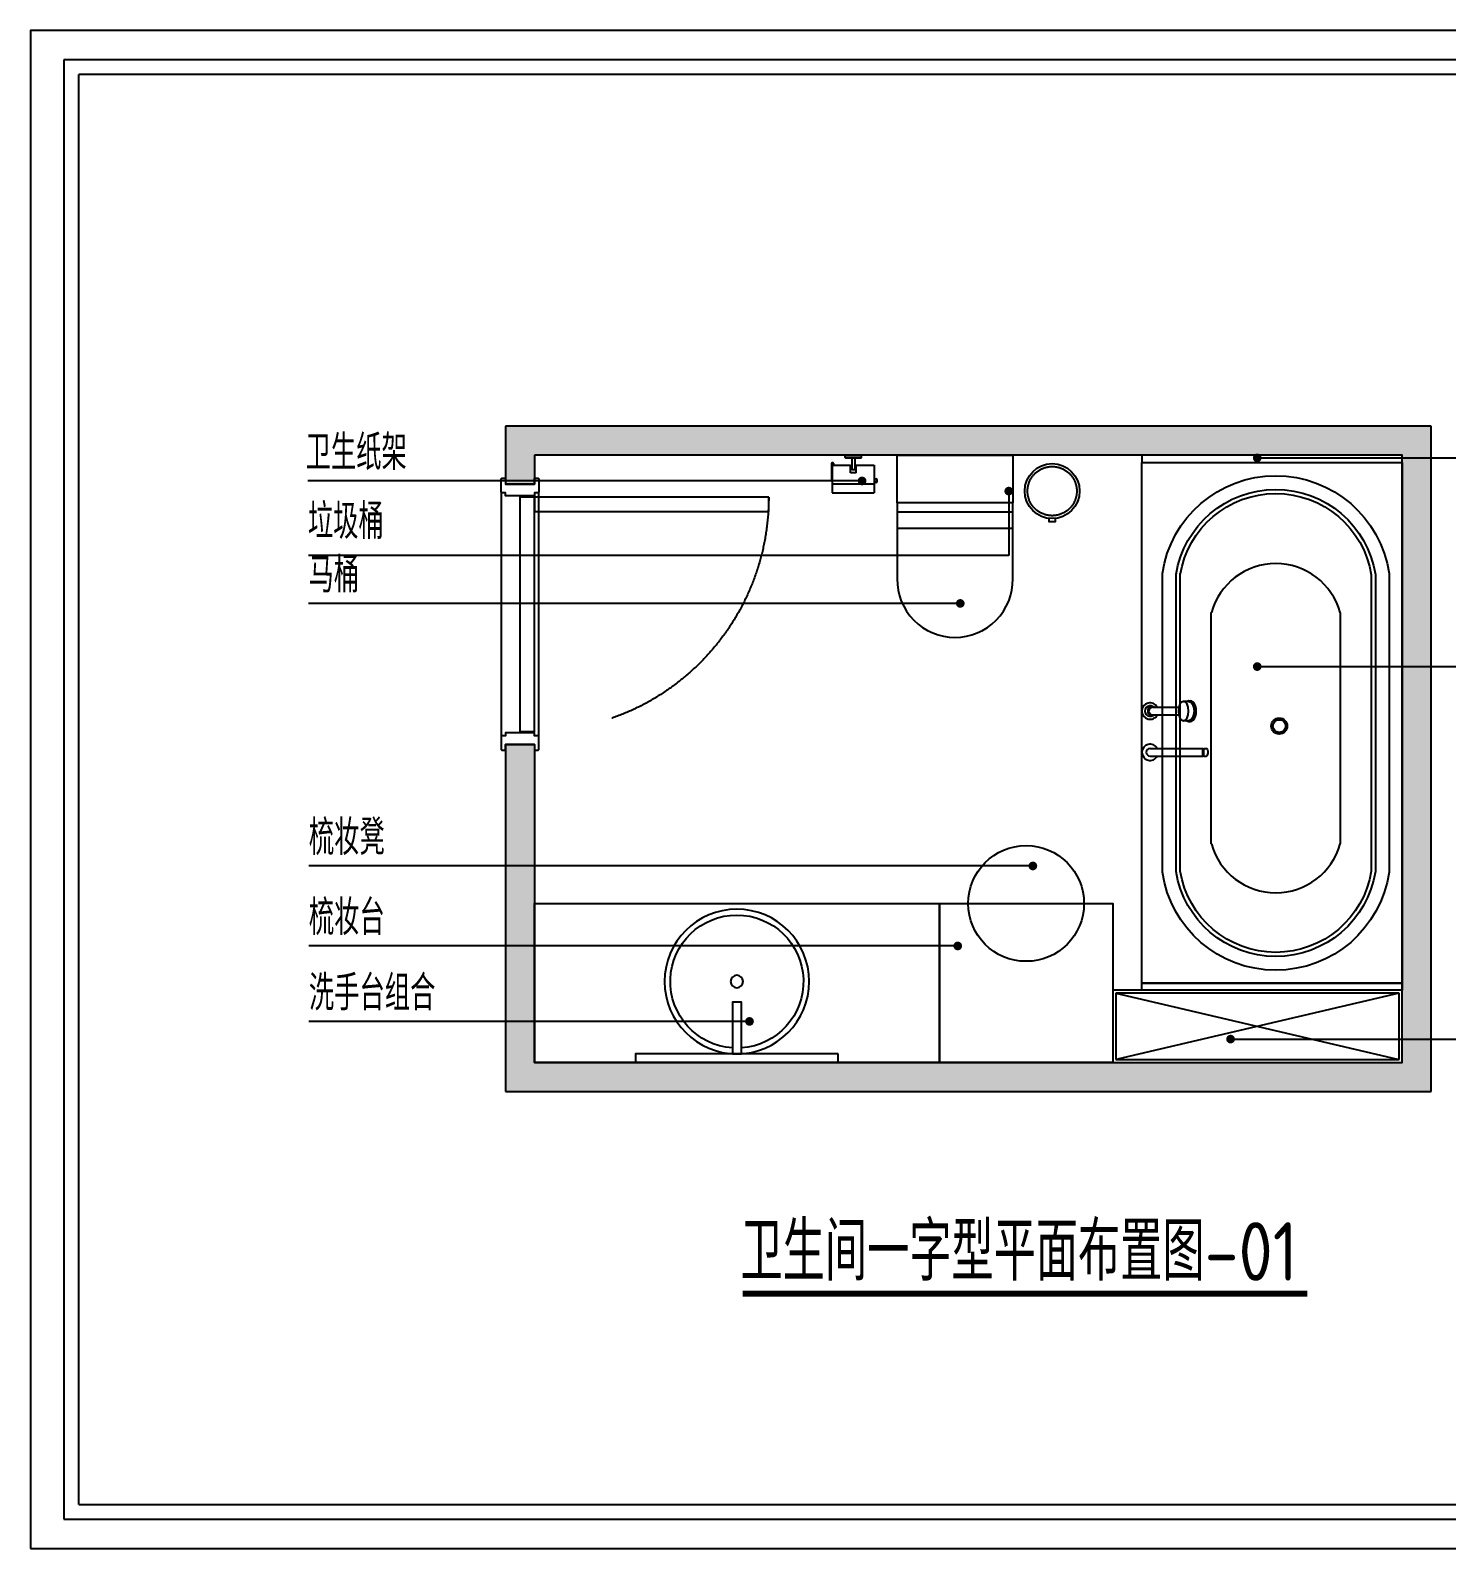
# Model space of a CAD drawing. Extents: x 23971 to 232415, y -48119 to 67869.
# Drawn here: x 183417 to 188313, y 16078 to 21328 of the extents above; entities that cross this region are included whole.
import ezdxf

# ---------------------------------------------------------------- set-up
doc = ezdxf.new("R2010")
doc.units = 0
doc.header["$LTSCALE"] = 1000
doc.header["$MEASUREMENT"] = 0
doc.linetypes.add('DASHED', pattern=[0.75, 0.5, -0.25])
for name, color, linetype in [('A-rc 混凝土墙', 255, 'Continuous'), ('A-WINDOW-门窗', 153, 'Continuous'), ('D-door门', 42, 'Continuous'), ('D-门套', 42, 'Continuous'), ('DIM_SYMB', 3, 'Continuous'), ('PM-家具', 146, 'Continuous'), ('PUB_DIM', 3, 'Continuous'), ('PUB_TEXT', 7, 'Continuous'), ('活动家具', 7, 'Continuous')]:
    doc.layers.add(name, color=color, linetype=linetype)
doc.styles.add('_TCH_DIM', font='SIMPLEX', dxfattribs={"bigfont": 'GBCBIG'})
doc.styles.get("Standard").update_dxf_attribs({"font": 'gbenor.shx', "bigfont": 'gbcbig.shx'})
doc.dimstyles.new('ISO-25', dxfattribs={"dimtxt": 2.5, "dimasz": 2.5, "dimexe": 1.25, "dimexo": 0.625, "dimtad": 1, "dimtxsty": 'Standard', "dimcen": 2.5, "dimadec": 0, "dimazin": 0, "dimtfac": 1, "dimtmove": 0, "dimatfit": 3, "dimfxl": 1, "dimarcsym": 0})

# ---------------------------------------------------------------- blocks, each defined once
blk = doc.blocks.new('dgdfgf45242')
at = {"layer": 'A-WINDOW-门窗', "color": 250, "linetype": 'DASHED', "ltscale": 2}
for points in [[(19048.8, 7603.3), (19892.8, 7603.3)], [(19892.8, 7473.3), (19048.8, 7473.3)]]:
    blk.add_lwpolyline(points, dxfattribs=at)
at = {"layer": 'A-WINDOW-门窗', "color": 250, "linetype": 'DASHED', "ltscale": 2, "elevation": 0}
blk.add_lwpolyline([(19115.8, 6678.3), (19065.8, 6678.3), (19065.8, 7488.3), (19115.8, 7488.3), (19115.8, 7478.3), (19115.8, 7478.3), (19115.8, 6688.3), (19115.8, 6688.3), (19115.8, 6678.3)], dxfattribs=at)
at = {"layer": 'A-WINDOW-门窗', "color": 250, "linetype": 'DASHED', "ltscale": 2}
blk.add_arc((19065.8, 7488.3, 0), 810, 270, 0, dxfattribs=at)
at = {"layer": 'D-door门', "ltscale": 0.5, "elevation": 0}
blk.add_lwpolyline([(19875.8, 7538.3), (19875.8, 7488.3), (19065.8, 7488.3), (19065.8, 7538.3), (19075.8, 7538.3), (19075.8, 7538.3), (19865.8, 7538.3), (19865.8, 7538.3), (19875.8, 7538.3)], dxfattribs=at)
at = {"layer": 'D-门套', "lineweight": 25}
for points in [[(19000.8, 7488.3), (19000.8, 7475.3), (19002.8, 7473.3), (19048.8, 7473.3), (19050.8, 7475.3), (19050.8, 7488.3), (19060.8, 7488.3), (19060.8, 7588.3), (19050.8, 7588.3), (19050.8, 7601.3), (19048.8, 7603.3), (19002.8, 7603.3), (19000.8, 7601.3), (19000.8, 7588.3), (19020.8, 7588.3), (19020.8, 7488.3), (19000.8, 7488.3)], [(19940.8, 7488.3), (19940.8, 7475.3), (19938.8, 7473.3), (19892.8, 7473.3), (19890.8, 7475.3), (19890.8, 7488.3), (19880.8, 7488.3), (19880.8, 7588.3), (19890.8, 7588.3), (19890.8, 7601.3), (19892.8, 7603.3), (19938.8, 7603.3), (19940.8, 7601.3), (19940.8, 7588.3), (19920.8, 7588.3), (19920.8, 7488.3), (19940.8, 7488.3)]]:
    blk.add_lwpolyline(points, dxfattribs=at)
blk = doc.blocks.new('25kuang')
at = {"color": 251}
for p, q in [((-180171.9, 33583.9), (-187379, 33583.9)), ((-187379, 33583.9), (-187379, 28537.2)), ((-187379, 28537.2), (-180171.9, 28537.2))]:
    blk.add_line(p, q, dxfattribs=at)
for p, q in [((-180222.7, 33533), (-187328.2, 33533)), ((-187328.2, 28588), (-187328.2, 33533)), ((-187328.2, 28588), (-180222.7, 28588))]:
    blk.add_line(p, q)
blk.add_lwpolyline([(-187495.2, 28435.5), (-180070.2, 28435.5), (-180070.2, 33685.5), (-187495.2, 33685.5)], close=True)
blk = doc.blocks.new('matong1')
at = {"color": 250, "linetype": 'DASHED', "ltscale": 2}
blk.add_line((-160656.7, -26288.4), (-160256.7, -26288.4), dxfattribs=at)
blk.add_line((-160256.7, -26343.1), (-160656.7, -26343.1))
blk.add_lwpolyline([(-160656.7, -26113.2, -0.418231), (-160456.7, -25910.4, -0.418231), (-160256.7, -26113.2), (-160256.7, -26376), (-160656.7, -26376), (-160656.7, -26113.2)], format="xyb")
blk.add_lwpolyline([(-160656.7, -26540.4), (-160256.7, -26540.4), (-160256.7, -26376), (-160656.7, -26376)], close=True)
blk = doc.blocks.new('1400xishoutai')
at = {"layer": 'PM-家具'}
for points in [[(-148152.4, -21462.2), (-146752.4, -21462.2), (-146752.4, -20912.2), (-148152.4, -20912.2)], [(-147102.4, -20942.2), (-147802.4, -20942.2), (-147802.4, -20912.2), (-147102.4, -20912.2)], [(-147467.9, -20942.2), (-147436.8, -20942.2), (-147436.8, -21121), (-147467.9, -21121)]]:
    blk.add_lwpolyline(points, close=True, dxfattribs=at)
for radius in [250, 21.7]:
    blk.add_circle((-147452.4, -21192.2), radius, dxfattribs=at)
blk.add_arc((-147452.4, -21192.2), 230, 93.8796, 86.1204, dxfattribs=at)
blk = doc.blocks.new('lajitong')
at = {"layer": 'A-WINDOW-门窗', "color": 250, "linetype": 'DASHED', "ltscale": 2}
blk.add_circle((-145482.4, -22437.2), 85, dxfattribs=at)
at = {"layer": 'PM-家具'}
blk.add_lwpolyline([(-145494.3, -22531.5), (-145494.3, -22541.7), (-145470.5, -22541.7), (-145470.5, -22531.5)], dxfattribs=at)
blk.add_circle((-145482.4, -22437.2), 95, dxfattribs=at)
blk = doc.blocks.new('1800yugang')
at = {"layer": 'PM-家具'}
for p, q in [((-165287.4, -23091), (-165287.4, -23283)), ((-165259.4, -23091), (-165259.4, -23283)), ((-165137.4, -23100), (-165137.4, -23195.6)), ((-165109.4, -23100), (-165109.4, -23195.6)), ((-165161.2, -23232.4), (-165161.2, -23237.5)), ((-165158.4, -23232.4), (-165158.4, -23212.5)), ((-165158.4, -23224.4), (-165158.4, -23212.5)), ((-165088.4, -23232.4), (-165088.4, -23212.5)), ((-165088.4, -23212.5), (-165088.4, -23224.4)), ((-165088.4, -23224.4), (-165086.9, -23227.1)), ((-165085.7, -23232.4), (-165085.7, -23237.5)), ((-165085.7, -23232.4), (-165085.7, -23237.5)), ((-165287.4, -23283), (-165259.4, -23283)), ((-165286.4, -23283), (-165287.4, -23283)), ((-165287.4, -23286), (-165287.4, -23296.2)), ((-165287.4, -23286), (-165259.4, -23286)), ((-165287.4, -23286), (-165286.4, -23286)), ((-165286.4, -23283), (-165286.4, -23286)), ((-165260.4, -23283), (-165260.4, -23286)), ((-165259.4, -23283), (-165260.4, -23283)), ((-165260.4, -23286), (-165259.4, -23286)), ((-165259.4, -23286), (-165259.4, -23296.2))]:
    blk.add_line(p, q, dxfattribs=at)
at = {"layer": 'PM-家具', "color": 251}
for p, q in [((-165606.7, -23313.8), (-164764.9, -23313.8)), ((-164764.9, -23782.8), (-165606.7, -23782.8))]:
    blk.add_line(p, q, dxfattribs=at)
at = {"layer": 'PM-家具'}
blk.add_lwpolyline([(-165178, -23961), (-165710.3, -23961, -0.86367), (-165710.3, -23135.6), (-164623.1, -23135.6, -0.86367), (-164623.1, -23961), (-165178, -23961)], format="xyb", dxfattribs=at)
at = {"layer": 'PM-家具', "color": 251}
for points in [[(-164626.1, -23911), (-165707.3, -23911, -0.853085), (-165707.3, -23185.6), (-164623.1, -23185.6)], [(-164627, -23896), (-165706.4, -23896, -0.849433), (-165706.4, -23200.6), (-164623.1, -23200.6)], [(-165029, -23185.6), (-164626.1, -23185.6, -0.853085), (-164626.1, -23911), (-165178, -23911)], [(-165029, -23200.6), (-164627, -23200.6, -0.849433), (-164627, -23896), (-165178, -23896)]]:
    blk.add_lwpolyline(points, format="xyb", dxfattribs=at)
at = {"layer": 'PM-家具'}
blk.add_lwpolyline([(-165259.4, -23296.2), (-165259.6, -23297), (-165260.1, -23297.6), (-165261.2, -23298.5), (-165262.5, -23299.2), (-165264.7, -23299.9), (-165269.2, -23300.7), (-165271.6, -23300.9), (-165273.4, -23300.9), (-165276.1, -23300.9), (-165280.6, -23300.3), (-165284.2, -23299.2), (-165286.3, -23298.1), (-165286.9, -23297.5), (-165287.3, -23296.7), (-165287.4, -23296.2)], dxfattribs=at)
for radius in [29.2, 23.2]:
    blk.add_circle((-165178, -23561), radius, dxfattribs=at)
for centre, radius, start, end in [((-165273.4, -23091), 29.7, 298.1704, 241.8296), ((-165273.4, -23091), 14, 0, 180), ((-165123.4, -23091), 30, 297.8181, 242.1819), ((-165123.4, -23091), 19.1, 325.5537, 214.4463), ((-165154.1, -23100.1), 14.8, 357.055, 38.5179), ((-165123.4, -23098.4), 16.1, 330.1781, 209.8219), ((-165123.4, -23100), 14, 0, 180), ((-165092.7, -23100.1), 14.8, 141.4821, 182.945)]:
    blk.add_arc(centre, radius, start, end, dxfattribs=at)
at = {"layer": 'PM-家具', "color": 251}
for centre, start, end in [((-165541.5, -23548.3), 105.5266, 254.4734), ((-164830, -23548.3), 285.5266, 74.4734)]:
    blk.add_arc(centre, 243.3, start, end, dxfattribs=at)
at = {"layer": 'PM-家具', "extrusion": (0, 0, -1)}
blk.add_ellipse((-165123.4, -23212.5), major_axis=(-35, 0), ratio=0.528596, dxfattribs=at)
at = {"layer": 'PM-家具'}
for centre, start_param, end_param in [((-165123.4, -23232.4), -0.384776, 3.526331), ((-165123.4, -23237.5), 0, 3.141593)]:
    blk.add_ellipse(centre, major_axis=(-37.8, 0), ratio=0.563059, start_param=start_param, end_param=end_param, dxfattribs=at)
at = {"layer": 'PM-家具', "extrusion": (0, 0, -1)}
blk.add_ellipse((-165123.4, -23232.4), major_axis=(-35, 0), ratio=0.528596, start_param=3.141593, end_param=6.283185, dxfattribs=at)
blk = doc.blocks.new('yugang180')
at = {"layer": 'PM-家具'}
blk.add_lwpolyline([(184482.4, 27772.7), (186282.4, 27772.7), (186282.4, 26872.7), (184482.4, 26872.7)], close=True, dxfattribs=at)
at = {"color": 146, "true_color": 0x105689, "xscale": 0.95, "yscale": 0.95, "zscale": 0.95}
blk.add_blockref('1800yugang', (342290, 49680.6), dxfattribs=at)

msp = doc.modelspace()

# ---------------------------------------------------------------- hatches: boundary and pattern name
at = {"layer": '活动家具'}
h = msp.add_hatch(dxfattribs=at)
h.set_pattern_fill('钢筋混凝土', color=251, scale=10, angle=180)
h.set_pattern_definition([(225, (328918.107, 49020.184), (17.6776695, -17.6776695), []), (230, (328918.107, 49020.184), (-71.726018, 6.275213), [7.5, -82.5]), (175, (328918.11, 49020.184), (13.875133, -75.219213), [6, -66]), (280.4514, (328912.13, 49020.71), (-57.850938, -68.943954), [6.37402, -70.11421]), (226.1842, (328918.11, 49000.18), (-106.724105, 16.5519), [11.25, -123.75]), (276.6356, (328909.21, 49001.56), (-93.46627, -97.41179), [9.56103, -105.1713]), (171.1842, (328918.11, 49000.18), (-93.466195, -97.41186), [9, -99]), (201, (328908.107, 49005.184), (-59.690705, 40.26189), [7.5, -82.5]), (146, (328908.11, 49005.184), (-24.331533, -72.515005), [6, -66]), (251.4514, (328903.13, 49008.54), (-84.022263, -32.25305), [6.37402, -70.11421]), (217.5, (328918.107, 49020.184), (-1.2159855, -33.2893854), [0, -65.2, 0, -67, 0, -66.25]), (187.5, (328918.107, 49020.184), (-26.306954, -39.441171), [0, -38.2, 0, -63.7, 0, -25.25]), (147.5, (328940.407, 49020.184), (-53.3822436, 2.255487), [0, -25, 0, -78, 0, -103.5]), (137.5, (328950.407, 49020.184), (-58.318617, -10.010498), [0, -32.5, 0, -51.8, 0, -73.5])])
h.paths.add_polyline_path([(188159.1, 17759.2), (187159.1, 17759.2), (185159.1, 17759.2), (185159.1, 18859.2), (185059.1, 18859.2), (185059.1, 17659.2), (188259.1, 17659.2), (188259.1, 19959.2), (185059.1, 19959.2), (185059.1, 19759.2), (185159.1, 19759.2), (185159.1, 19859.2), (188159.1, 19859.2)])

# ---------------------------------------------------------------- linework, layer by layer
at = {"layer": 'A-rc 混凝土墙'}
for p, q in [((188259.1, 19959.2), (185059.1, 19959.2)), ((185059.1, 19959.2), (185059.1, 19759.2)), ((188259.1, 17659.2), (188259.1, 19959.2)), ((188159.1, 19859.2), (185159.1, 19859.2)), ((185159.1, 19859.2), (185159.1, 19759.2)), ((188159.1, 17759.2), (188159.1, 19859.2)), ((185159.1, 19759.2), (185059.1, 19759.2)), ((185159.1, 18859.2), (185059.1, 18859.2)), ((185059.1, 18859.2), (185059.1, 17659.2)), ((185159.1, 18859.2), (185159.1, 17759.2)), ((185159.1, 17759.2), (188159.1, 17759.2)), ((185059.1, 17659.2), (188259.1, 17659.2))]:
    msp.add_line(p, q, dxfattribs=at)
at = {"layer": 'A-WINDOW-门窗', "color": 250, "linetype": 'DASHED', "ltscale": 2}
for p, q in [((186334, 19759.3), (186189, 19759.3)), ((187169.1, 17999.2), (188149.1, 17769.2)), ((188149.1, 17999.2), (187169.1, 17769.2))]:
    msp.add_line(p, q, dxfattribs=at)
msp.add_lwpolyline([(187169.1, 17769.2), (188149.1, 17769.2), (188149.1, 17999.2), (187169.1, 17999.2)], close=True, dxfattribs=at)
at = {"layer": 'DIM_SYMB', "const_width": 21}
msp.add_lwpolyline([(185879.5, 16959.7), (187830.8, 16959.7)], dxfattribs=at)
at = {"layer": 'PM-家具'}
for p, q in [((186234, 19851.2), (186289, 19851.2)), ((186256.5, 19849.2), (186256.5, 19809.2)), ((186266.5, 19849.2), (186266.5, 19809.2)), ((186186.8, 19830.2), (186186.8, 19773.1)), ((186189, 19825.3), (186189, 19729.3)), ((186189, 19825.3), (186251.5, 19825.3)), ((186192.8, 19830.2), (186192.8, 19825.3)), ((186251.5, 19797.8), (186251.5, 19825.3)), ((186256.5, 19822.3), (186251.5, 19822.3)), ((186256.5, 19816.3), (186251.5, 19816.3)), ((186271.5, 19797.8), (186251.5, 19797.8)), ((186266.5, 19809.2), (186256.5, 19809.2)), ((186271.5, 19822.3), (186266.5, 19822.3)), ((186271.5, 19816.3), (186266.5, 19816.3)), ((186271.5, 19797.8), (186271.5, 19825.3)), ((186271.5, 19825.3), (186334, 19825.3)), ((186334, 19825.3), (186334, 19729.3)), ((186334, 19778.1), (186339, 19778.1)), ((186335, 19772.1), (186334, 19772.1)), ((186338, 19767.8), (186338, 19769.1)), ((186344, 19767.8), (186344, 19773.1)), ((186189, 19729.3), (186334, 19729.3))]:
    msp.add_line(p, q, dxfattribs=at)
msp.add_lwpolyline([(186289, 19859.2), (186289, 19851.2, -0.414214), (186287, 19849.2), (186236, 19849.2, -0.414214), (186234, 19851.2), (186234, 19859.2)], format="xyb", close=True, dxfattribs=at)
for points in [[(187259.1, 19834.2), (188159.1, 19834.2), (188159.1, 19859.2), (187259.1, 19859.2)], [(186559.1, 18309.2), (187159.1, 18309.2), (187159.1, 17759.2), (186559.1, 17759.2)], [(187159.1, 17759.2), (188159.1, 17759.2), (188159.1, 18009.2), (187159.1, 18009.2)], [(188159.1, 18009.2), (187259.1, 18009.2), (187259.1, 18034.2), (188159.1, 18034.2)]]:
    msp.add_lwpolyline(points, close=True, dxfattribs=at)
msp.add_circle((186859.1, 18309.2), 200, dxfattribs=at)
for centre, radius, start, end in [((186189.8, 19830.2), 3, 0, 180), ((186189.8, 19773.1), 3, 180, 253.8987), ((186335, 19769.1), 3, 0, 90), ((186341, 19767.8), 3, 180, 0), ((186339, 19773.1), 5, 0, 90)]:
    msp.add_arc(centre, radius, start, end, dxfattribs=at)

# ---------------------------------------------------------------- block references
at = {"color": 146}
msp.add_blockref('25kuang', (370911.8, -12357.2), dxfattribs=at)
at = {"rotation": 90}
msp.add_blockref('yugang180', (215031.9, -166448.2), dxfattribs=at)
at = {"xscale": -1, "rotation": 90}
msp.add_blockref('dgdfgf45242', (192647.4, 38780.1), dxfattribs=at)
at = {"layer": 'PM-家具', "xscale": -1, "rotation": 180}
msp.add_blockref('matong1', (347069.9, -6681.2), dxfattribs=at)
at = {"layer": 'PM-家具', "color": 146}
msp.add_blockref('lajitong', (332431.5, 42172.3), dxfattribs=at)
at = {"layer": 'PM-家具', "color": 146, "xscale": -1, "rotation": 180}
msp.add_blockref('1400xishoutai', (333311.5, -3152.9), dxfattribs=at)

# ---------------------------------------------------------------- texts
at = {"layer": 'PUB_TEXT', "style": '_TCH_DIM'}
for s, p in [('卫生纸架', (184367.9, 19808.1)), ('垃圾桶', (184375.9, 19569.8)), ('马桶', (184378.2, 19384.5)), ('梳妆凳', (184379.4, 18476.7)), ('梳妆台', (184379.4, 18200.1)), ('洗手台组合', (184379.4, 17939.2))]:
    msp.add_text(s, height=121.53, dxfattribs=at).set_placement(p)
at = {"layer": 'PUB_TEXT'}
msp.add_text('卫生间一字型平面布置图-01', height=202.553, dxfattribs=at).set_placement((185871.8, 17004.6))

# ---------------------------------------------------------------- leaders
at = {"layer": 'PUB_DIM'}
for points in [[(187658.1, 19849.9), (189022.4, 19849.9)], [(186292, 19770.3), (184375.3, 19770.3)], [(186799.1, 19735.1), (186799.1, 19512.8), (184377.6, 19512.8)], [(186631.5, 19346.7), (184378.3, 19346.7)], [(187658.1, 19128.4), (189022.4, 19128.4)], [(186882.4, 18438.9), (184379.4, 18438.9)], [(186622.7, 18162.3), (184379.4, 18162.3)], [(185902.8, 17901.4), (184379.4, 17901.4)], [(187566, 17840.2), (189020.7, 17840.2)]]:
    msp.add_leader(points, dimstyle='ISO-25', override={"dimscale": 0, "dimasz": 120, "dimtad": 0, "dimldrblk": 'DotSmall', "dimfxl": 100, "dimfxlon": 1, "dimarcsym": 1}, dxfattribs=at)

doc.saveas('drawing.dxf')
